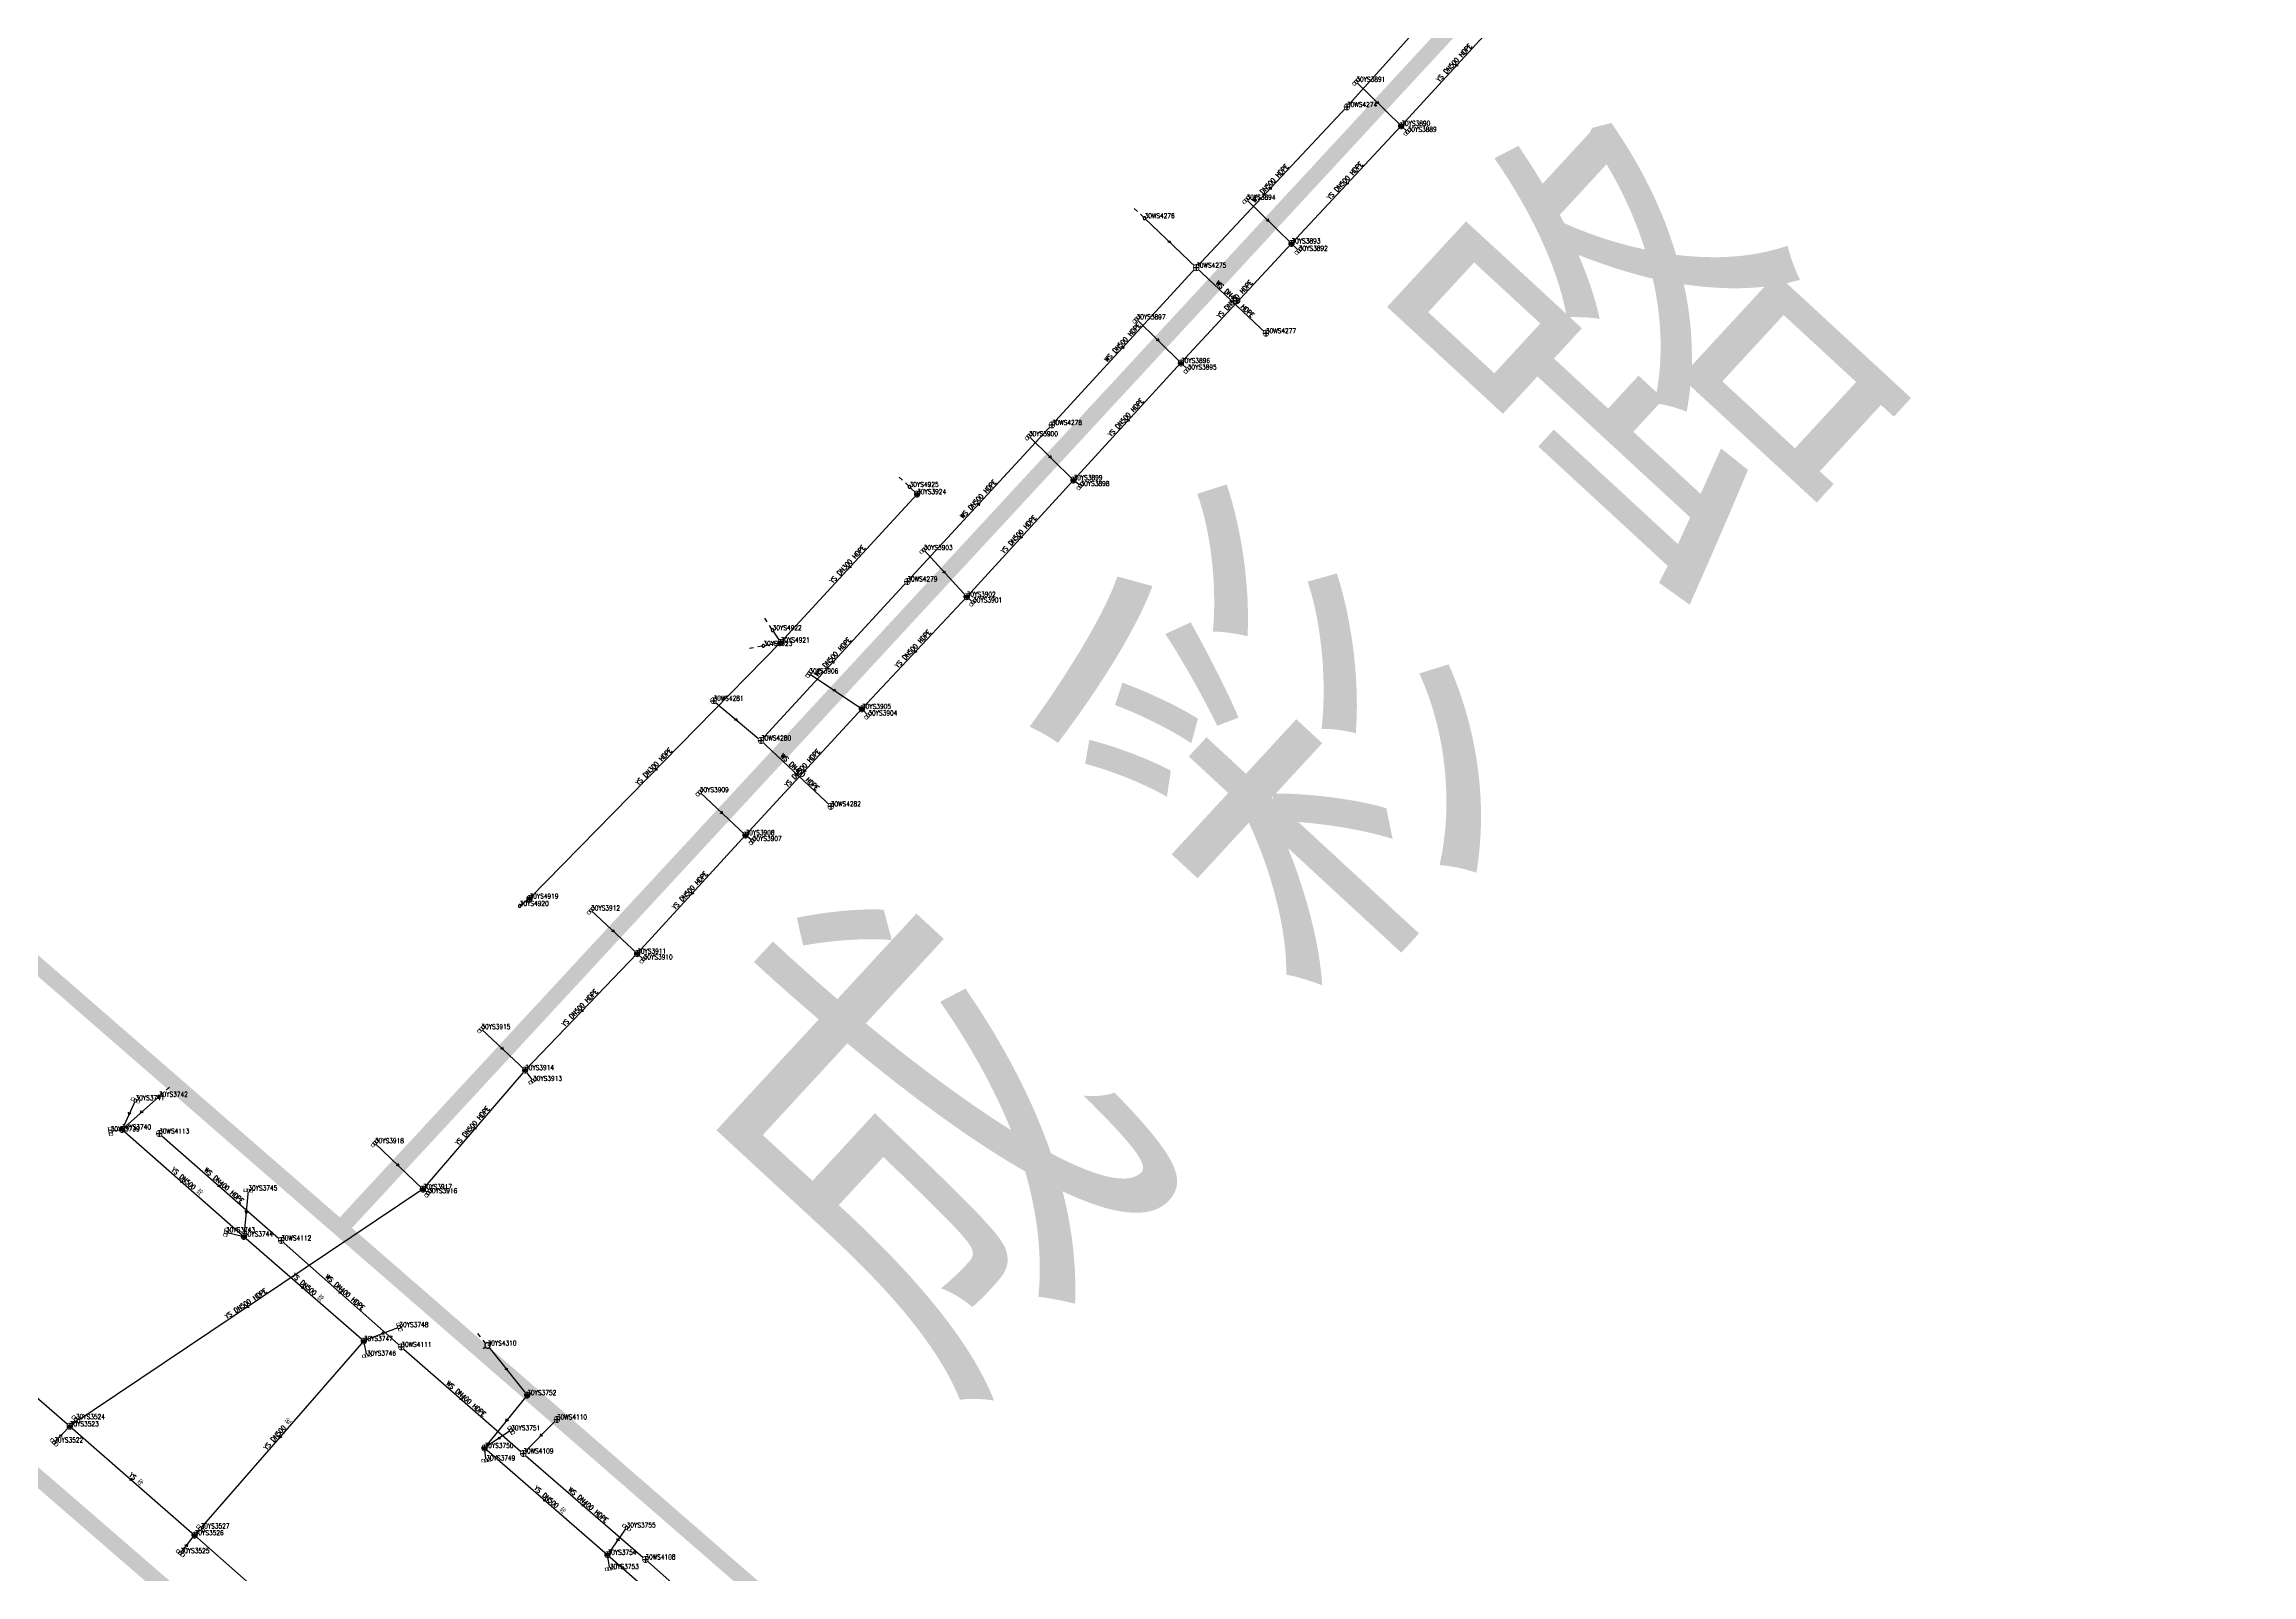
# Model space of a CAD drawing. Extents: x 78813 to 99477, y 2421021 to 2448125.
# Drawn here: x 85553.1 to 85965, y 2430918 to 2431203.6 of the extents above; entities that cross this region are included whole.
import ezdxf
from ezdxf.enums import TextEntityAlignment as Align

# ---------------------------------------------------------------- set-up
doc = ezdxf.new("R2010")
doc.units = 0
doc.set_wipeout_variables(frame=1)
doc.layers.get('0').update_dxf_attribs({"linetype": 'CONTINUOUS'})
for name, color, linetype in [('DX_WS', 16, 'CONTINUOUS'), ('DX_YS', 42, 'CONTINUOUS'), ('道路', 5, 'CONTINUOUS')]:
    doc.layers.add(name, color=color, linetype=linetype)
for name, color, linetype, true_color in [('WSLINE', 7, 'CONTINUOUS', 0x7f0000), ('YSANNEXE', 7, 'CONTINUOUS', 0xcc9900), ('YSLINE', 7, 'CONTINUOUS', 0xcc9900)]:
    doc.layers.add(name, color=color, linetype=linetype, true_color=true_color)
doc.layers.add('道路名称', color=7, linetype='CONTINUOUS', lineweight=0)
doc.styles.add('CcNameZT', font='txt.SHX', dxfattribs={"width": 0.8, "bigfont": 'HZTXT.SHX'})
doc.styles.get("Standard").update_dxf_attribs({"font": 'txt.shx', "bigfont": 'hztxt.shx'})
doc.styles.add('宋体0.7', font='', dxfattribs={"width": 0.7})
doc.styles.get('宋体0.7').set_extended_font_data('SimSun')

# ---------------------------------------------------------------- blocks, each defined once
blk = doc.blocks.new('PS污水井')
blk.add_lwpolyline([(1, 0), (1, 0.07), (0.99, 0.14), (0.98, 0.21), (0.96, 0.28), (0.94, 0.34), (0.91, 0.41), (0.88, 0.47), (0.85, 0.53), (0.81, 0.59), (0.77, 0.64), (0.72, 0.69), (0.67, 0.74), (0.62, 0.79), (0.56, 0.83), (0.5, 0.87), (0.44, 0.9), (0.37, 0.93), (0.31, 0.95), (0.24, 0.97), (0.17, 0.98), (0.1, 0.99), (0.03, 1), (-0.03, 1), (-0.1, 0.99), (-0.17, 0.98), (-0.24, 0.97), (-0.31, 0.95), (-0.37, 0.93), (-0.44, 0.9), (-0.5, 0.87), (-0.56, 0.83), (-0.62, 0.79), (-0.67, 0.74), (-0.72, 0.69), (-0.77, 0.64), (-0.81, 0.59), (-0.85, 0.53), (-0.88, 0.47), (-0.91, 0.41), (-0.94, 0.34), (-0.96, 0.28), (-0.98, 0.21), (-0.99, 0.14), (-1, 0.07), (-1, 0), (-1, -0.07), (-0.99, -0.14), (-0.98, -0.21), (-0.96, -0.28), (-0.94, -0.34), (-0.91, -0.41), (-0.88, -0.47), (-0.85, -0.53), (-0.81, -0.59), (-0.77, -0.64), (-0.72, -0.69), (-0.67, -0.74), (-0.62, -0.79), (-0.56, -0.83), (-0.5, -0.87), (-0.44, -0.9), (-0.37, -0.93), (-0.31, -0.95), (-0.24, -0.97), (-0.17, -0.98), (-0.1, -0.99), (-0.03, -1), (0.03, -1), (0.1, -0.99), (0.17, -0.98), (0.24, -0.97), (0.31, -0.95), (0.37, -0.93), (0.44, -0.9), (0.5, -0.87), (0.56, -0.83), (0.62, -0.79), (0.67, -0.74), (0.72, -0.69), (0.77, -0.64), (0.81, -0.59), (0.85, -0.53), (0.88, -0.47), (0.91, -0.41), (0.94, -0.34), (0.96, -0.28), (0.98, -0.21), (0.99, -0.14), (1, 0)], close=True)
blk.add_wipeout([(1, 0), (1, 0.07), (0.99, 0.14), (0.98, 0.21), (0.96, 0.28), (0.94, 0.34), (0.91, 0.41), (0.88, 0.47), (0.85, 0.53), (0.81, 0.59), (0.77, 0.64), (0.72, 0.69), (0.67, 0.74), (0.62, 0.79), (0.56, 0.83), (0.5, 0.87), (0.44, 0.9), (0.37, 0.93), (0.31, 0.95), (0.24, 0.97), (0.17, 0.98), (0.1, 0.99), (0.03, 1), (-0.03, 1), (-0.1, 0.99), (-0.17, 0.98), (-0.24, 0.97), (-0.31, 0.95), (-0.37, 0.93), (-0.44, 0.9), (-0.5, 0.87), (-0.56, 0.83), (-0.62, 0.79), (-0.67, 0.74), (-0.72, 0.69), (-0.77, 0.64), (-0.81, 0.59), (-0.85, 0.53), (-0.88, 0.47), (-0.91, 0.41), (-0.94, 0.34), (-0.96, 0.28), (-0.98, 0.21), (-0.99, 0.14), (-1, 0.07), (-1, 0), (-1, -0.07), (-0.99, -0.14), (-0.98, -0.21), (-0.96, -0.28), (-0.94, -0.34), (-0.91, -0.41), (-0.88, -0.47), (-0.85, -0.53), (-0.81, -0.59), (-0.77, -0.64), (-0.72, -0.69), (-0.67, -0.74), (-0.62, -0.79), (-0.56, -0.83), (-0.5, -0.87), (-0.44, -0.9), (-0.37, -0.93), (-0.31, -0.95), (-0.24, -0.97), (-0.17, -0.98), (-0.1, -0.99), (-0.03, -1), (0.03, -1), (0.1, -0.99), (0.17, -0.98), (0.24, -0.97), (0.31, -0.95), (0.37, -0.93), (0.44, -0.9), (0.5, -0.87), (0.56, -0.83), (0.62, -0.79), (0.67, -0.74), (0.72, -0.69), (0.77, -0.64), (0.81, -0.59), (0.85, -0.53), (0.88, -0.47), (0.91, -0.41), (0.94, -0.34), (0.96, -0.28), (0.98, -0.21), (0.99, -0.14)])
for p, q in [((-1, 0), (0, 0)), ((0, 1), (0, 0)), ((0, 0), (0, -1)), ((0, 0), (1, 0))]:
    blk.add_line(p, q)
blk = doc.blocks.new('PS非普查')
blk.add_lwpolyline([(3.7, 0), (5.3, 0)])
blk.add_wipeout([(0.5, 0), (0.5, 0.03), (0.5, 0.07), (0.49, 0.1), (0.48, 0.14), (0.47, 0.17), (0.46, 0.2), (0.44, 0.23), (0.42, 0.26), (0.4, 0.29), (0.38, 0.32), (0.36, 0.35), (0.33, 0.37), (0.31, 0.39), (0.28, 0.41), (0.25, 0.43), (0.22, 0.45), (0.19, 0.46), (0.15, 0.48), (0.12, 0.49), (0.09, 0.49), (0.05, 0.5), (0.02, 0.5), (-0.02, 0.5), (-0.05, 0.5), (-0.09, 0.49), (-0.12, 0.49), (-0.15, 0.48), (-0.19, 0.46), (-0.22, 0.45), (-0.25, 0.43), (-0.28, 0.41), (-0.31, 0.39), (-0.33, 0.37), (-0.36, 0.35), (-0.38, 0.32), (-0.4, 0.29), (-0.42, 0.26), (-0.44, 0.23), (-0.46, 0.2), (-0.47, 0.17), (-0.48, 0.14), (-0.49, 0.1), (-0.5, 0.07), (-0.5, 0.03), (-0.5, 0), (-0.5, -0.03), (-0.5, -0.07), (-0.49, -0.1), (-0.48, -0.14), (-0.47, -0.17), (-0.46, -0.2), (-0.44, -0.23), (-0.42, -0.26), (-0.4, -0.29), (-0.38, -0.32), (-0.36, -0.35), (-0.33, -0.37), (-0.31, -0.39), (-0.28, -0.41), (-0.25, -0.43), (-0.22, -0.45), (-0.19, -0.46), (-0.15, -0.48), (-0.12, -0.49), (-0.09, -0.49), (-0.05, -0.5), (-0.02, -0.5), (0.02, -0.5), (0.05, -0.5), (0.09, -0.49), (0.12, -0.49), (0.15, -0.48), (0.19, -0.46), (0.22, -0.45), (0.25, -0.43), (0.28, -0.41), (0.31, -0.39), (0.33, -0.37), (0.36, -0.35), (0.38, -0.32), (0.4, -0.29), (0.42, -0.26), (0.44, -0.23), (0.46, -0.2), (0.47, -0.17), (0.48, -0.14), (0.49, -0.1), (0.5, -0.07)])
blk.add_line((0.5, 0), (2.1, 0))
blk.add_lwpolyline([(0.5, 0), (0.5, 0.03), (0.5, 0.07), (0.49, 0.1), (0.48, 0.14), (0.47, 0.17), (0.46, 0.2), (0.44, 0.23), (0.42, 0.26), (0.4, 0.29), (0.38, 0.32), (0.36, 0.35), (0.33, 0.37), (0.31, 0.39), (0.28, 0.41), (0.25, 0.43), (0.22, 0.45), (0.19, 0.46), (0.15, 0.48), (0.12, 0.49), (0.09, 0.49), (0.05, 0.5), (0.02, 0.5), (-0.02, 0.5), (-0.05, 0.5), (-0.09, 0.49), (-0.12, 0.49), (-0.15, 0.48), (-0.19, 0.46), (-0.22, 0.45), (-0.25, 0.43), (-0.28, 0.41), (-0.31, 0.39), (-0.33, 0.37), (-0.36, 0.35), (-0.38, 0.32), (-0.4, 0.29), (-0.42, 0.26), (-0.44, 0.23), (-0.46, 0.2), (-0.47, 0.17), (-0.48, 0.14), (-0.49, 0.1), (-0.5, 0.07), (-0.5, 0.03), (-0.5, 0), (-0.5, -0.03), (-0.5, -0.07), (-0.49, -0.1), (-0.48, -0.14), (-0.47, -0.17), (-0.46, -0.2), (-0.44, -0.23), (-0.42, -0.26), (-0.4, -0.29), (-0.38, -0.32), (-0.36, -0.35), (-0.33, -0.37), (-0.31, -0.39), (-0.28, -0.41), (-0.25, -0.43), (-0.22, -0.45), (-0.19, -0.46), (-0.15, -0.48), (-0.12, -0.49), (-0.09, -0.49), (-0.05, -0.5), (-0.02, -0.5), (0.02, -0.5), (0.05, -0.5), (0.09, -0.49), (0.12, -0.49), (0.15, -0.48), (0.19, -0.46), (0.22, -0.45), (0.25, -0.43), (0.28, -0.41), (0.31, -0.39), (0.33, -0.37), (0.36, -0.35), (0.38, -0.32), (0.4, -0.29), (0.42, -0.26), (0.44, -0.23), (0.46, -0.2), (0.47, -0.17), (0.48, -0.14), (0.49, -0.1), (0.5, -0.07), (0.5, 0)], close=True)
blk = doc.blocks.new('LX')
for p, q in [((-0.866, 0.5), (0, 0)), ((0, 0), (-0.866, -0.5))]:
    blk.add_line(p, q)
blk = doc.blocks.new('PS雨水井')
blk.add_lwpolyline([(1, 0), (1, 0.07), (0.99, 0.14), (0.98, 0.21), (0.96, 0.28), (0.94, 0.34), (0.91, 0.41), (0.88, 0.47), (0.85, 0.53), (0.81, 0.59), (0.77, 0.64), (0.72, 0.69), (0.67, 0.74), (0.62, 0.79), (0.56, 0.83), (0.5, 0.87), (0.44, 0.9), (0.37, 0.93), (0.31, 0.95), (0.24, 0.97), (0.17, 0.98), (0.1, 0.99), (0.03, 1), (-0.03, 1), (-0.1, 0.99), (-0.17, 0.98), (-0.24, 0.97), (-0.31, 0.95), (-0.37, 0.93), (-0.44, 0.9), (-0.5, 0.87), (-0.56, 0.83), (-0.62, 0.79), (-0.67, 0.74), (-0.72, 0.69), (-0.77, 0.64), (-0.81, 0.59), (-0.85, 0.53), (-0.88, 0.47), (-0.91, 0.41), (-0.94, 0.34), (-0.96, 0.28), (-0.98, 0.21), (-0.99, 0.14), (-1, 0.07), (-1, 0), (-1, -0.07), (-0.99, -0.14), (-0.98, -0.21), (-0.96, -0.28), (-0.94, -0.34), (-0.91, -0.41), (-0.88, -0.47), (-0.85, -0.53), (-0.81, -0.59), (-0.77, -0.64), (-0.72, -0.69), (-0.67, -0.74), (-0.62, -0.79), (-0.56, -0.83), (-0.5, -0.87), (-0.44, -0.9), (-0.37, -0.93), (-0.31, -0.95), (-0.24, -0.97), (-0.17, -0.98), (-0.1, -0.99), (-0.03, -1), (0.03, -1), (0.1, -0.99), (0.17, -0.98), (0.24, -0.97), (0.31, -0.95), (0.37, -0.93), (0.44, -0.9), (0.5, -0.87), (0.56, -0.83), (0.62, -0.79), (0.67, -0.74), (0.72, -0.69), (0.77, -0.64), (0.81, -0.59), (0.85, -0.53), (0.88, -0.47), (0.91, -0.41), (0.94, -0.34), (0.96, -0.28), (0.98, -0.21), (0.99, -0.14), (1, 0)], close=True)
blk.add_wipeout([(1, 0), (1, 0.07), (0.99, 0.14), (0.98, 0.21), (0.96, 0.28), (0.94, 0.34), (0.91, 0.41), (0.88, 0.47), (0.85, 0.53), (0.81, 0.59), (0.77, 0.64), (0.72, 0.69), (0.67, 0.74), (0.62, 0.79), (0.56, 0.83), (0.5, 0.87), (0.44, 0.9), (0.37, 0.93), (0.31, 0.95), (0.24, 0.97), (0.17, 0.98), (0.1, 0.99), (0.03, 1), (-0.03, 1), (-0.1, 0.99), (-0.17, 0.98), (-0.24, 0.97), (-0.31, 0.95), (-0.37, 0.93), (-0.44, 0.9), (-0.5, 0.87), (-0.56, 0.83), (-0.62, 0.79), (-0.67, 0.74), (-0.72, 0.69), (-0.77, 0.64), (-0.81, 0.59), (-0.85, 0.53), (-0.88, 0.47), (-0.91, 0.41), (-0.94, 0.34), (-0.96, 0.28), (-0.98, 0.21), (-0.99, 0.14), (-1, 0.07), (-1, 0), (-1, -0.07), (-0.99, -0.14), (-0.98, -0.21), (-0.96, -0.28), (-0.94, -0.34), (-0.91, -0.41), (-0.88, -0.47), (-0.85, -0.53), (-0.81, -0.59), (-0.77, -0.64), (-0.72, -0.69), (-0.67, -0.74), (-0.62, -0.79), (-0.56, -0.83), (-0.5, -0.87), (-0.44, -0.9), (-0.37, -0.93), (-0.31, -0.95), (-0.24, -0.97), (-0.17, -0.98), (-0.1, -0.99), (-0.03, -1), (0.03, -1), (0.1, -0.99), (0.17, -0.98), (0.24, -0.97), (0.31, -0.95), (0.37, -0.93), (0.44, -0.9), (0.5, -0.87), (0.56, -0.83), (0.62, -0.79), (0.67, -0.74), (0.72, -0.69), (0.77, -0.64), (0.81, -0.59), (0.85, -0.53), (0.88, -0.47), (0.91, -0.41), (0.94, -0.34), (0.96, -0.28), (0.98, -0.21), (0.99, -0.14)])
for p, q in [((-1, 0), (0, 0)), ((-0.88, 0.48), (0, 0.47)), ((0, 1), (0, 0)), ((0, 0.47), (0.88, 0.47)), ((0, 0), (0, -1)), ((0, 0), (1, 0)), ((-0.88, -0.48), (0, -0.48)), ((0, -0.48), (0.88, -0.48))]:
    blk.add_line(p, q)
blk = doc.blocks.new('PS雨篦')
blk.add_lwpolyline([(-1.5, 0.5), (0, 0.5), (1.5, 0.5), (1.5, -0.5), (0, -0.5), (-1.5, -0.5)], close=True)
blk.add_wipeout([(-1.5, 0.5), (0, 0.5), (1.5, 0.5), (1.5, -0.5), (0, -0.5), (-1.5, -0.5)])
for p, q in [((-0.51, -0.5), (-0.51, 0.5)), ((0.49, -0.5), (0.49, 0.5))]:
    blk.add_line(p, q)
blk = doc.blocks.new('PS预留口')
blk.add_lwpolyline([(4.2, 0), (5.8, 0)])
blk.add_wipeout([(1, 0), (1, 0.07), (0.99, 0.14), (0.98, 0.21), (0.96, 0.28), (0.94, 0.34), (0.91, 0.41), (0.88, 0.47), (0.85, 0.53), (0.81, 0.59), (0.77, 0.64), (0.72, 0.69), (0.67, 0.74), (0.62, 0.79), (0.56, 0.83), (0.5, 0.87), (0.44, 0.9), (0.37, 0.93), (0.31, 0.95), (0.24, 0.97), (0.17, 0.98), (0.1, 0.99), (0.03, 1), (-0.03, 1), (-0.1, 0.99), (-0.17, 0.98), (-0.24, 0.97), (-0.31, 0.95), (-0.37, 0.93), (-0.44, 0.9), (-0.5, 0.87), (-0.56, 0.83), (-0.62, 0.79), (-0.67, 0.74), (-0.72, 0.69), (-0.77, 0.64), (-0.81, 0.59), (-0.85, 0.53), (-0.88, 0.47), (-0.91, 0.41), (-0.94, 0.34), (-0.96, 0.28), (-0.98, 0.21), (-0.99, 0.14), (-1, 0.07), (-1, 0), (-1, -0.07), (-0.99, -0.14), (-0.98, -0.21), (-0.96, -0.28), (-0.94, -0.34), (-0.91, -0.41), (-0.88, -0.47), (-0.85, -0.53), (-0.81, -0.59), (-0.77, -0.64), (-0.72, -0.69), (-0.67, -0.74), (-0.62, -0.79), (-0.56, -0.83), (-0.5, -0.87), (-0.44, -0.9), (-0.37, -0.93), (-0.31, -0.95), (-0.24, -0.97), (-0.17, -0.98), (-0.1, -0.99), (-0.03, -1), (0.03, -1), (0.1, -0.99), (0.17, -0.98), (0.24, -0.97), (0.31, -0.95), (0.37, -0.93), (0.44, -0.9), (0.5, -0.87), (0.56, -0.83), (0.62, -0.79), (0.67, -0.74), (0.72, -0.69), (0.77, -0.64), (0.81, -0.59), (0.85, -0.53), (0.88, -0.47), (0.91, -0.41), (0.94, -0.34), (0.96, -0.28), (0.98, -0.21), (0.99, -0.14)])
blk.add_line((1, 0), (2.6, 0))
blk.add_lwpolyline([(1, 0), (1, 0.07), (0.99, 0.14), (0.98, 0.21), (0.96, 0.28), (0.94, 0.34), (0.91, 0.41), (0.88, 0.47), (0.85, 0.53), (0.81, 0.59), (0.77, 0.64), (0.72, 0.69), (0.67, 0.74), (0.62, 0.79), (0.56, 0.83), (0.5, 0.87), (0.44, 0.9), (0.37, 0.93), (0.31, 0.95), (0.24, 0.97), (0.17, 0.98), (0.1, 0.99), (0.03, 1), (-0.03, 1), (-0.1, 0.99), (-0.17, 0.98), (-0.24, 0.97), (-0.31, 0.95), (-0.37, 0.93), (-0.44, 0.9), (-0.5, 0.87), (-0.56, 0.83), (-0.62, 0.79), (-0.67, 0.74), (-0.72, 0.69), (-0.77, 0.64), (-0.81, 0.59), (-0.85, 0.53), (-0.88, 0.47), (-0.91, 0.41), (-0.94, 0.34), (-0.96, 0.28), (-0.98, 0.21), (-0.99, 0.14), (-1, 0.07), (-1, 0), (-1, -0.07), (-0.99, -0.14), (-0.98, -0.21), (-0.96, -0.28), (-0.94, -0.34), (-0.91, -0.41), (-0.88, -0.47), (-0.85, -0.53), (-0.81, -0.59), (-0.77, -0.64), (-0.72, -0.69), (-0.67, -0.74), (-0.62, -0.79), (-0.56, -0.83), (-0.5, -0.87), (-0.44, -0.9), (-0.37, -0.93), (-0.31, -0.95), (-0.24, -0.97), (-0.17, -0.98), (-0.1, -0.99), (-0.03, -1), (0.03, -1), (0.1, -0.99), (0.17, -0.98), (0.24, -0.97), (0.31, -0.95), (0.37, -0.93), (0.44, -0.9), (0.5, -0.87), (0.56, -0.83), (0.62, -0.79), (0.67, -0.74), (0.72, -0.69), (0.77, -0.64), (0.81, -0.59), (0.85, -0.53), (0.88, -0.47), (0.91, -0.41), (0.94, -0.34), (0.96, -0.28), (0.98, -0.21), (0.99, -0.14), (1, 0)], close=True)
for points in [[(0, 1), (0, 2)], [(0, -2), (0, -1)]]:
    blk.add_lwpolyline(points)

msp = doc.modelspace()

# ---------------------------------------------------------------- linework, layer by layer
at = {"layer": 'WSLINE'}
for p, q in [((85796.16, 2431191.88), (85822.07, 2431220.83)), ((85768.02, 2431161.9), (85796.16, 2431191.88)), ((85758.4, 2431171.12), (85768.02, 2431161.9)), ((85741.11, 2431132.55), (85768.02, 2431161.9)), ((85781.04, 2431149.67), (85768.02, 2431161.9)), ((85714.14, 2431103.36), (85741.11, 2431132.55)), ((85686.84, 2431073.7), (85714.14, 2431103.36)), ((85677.97, 2431081.11), (85686.84, 2431073.7)), ((85699.85, 2431061.4), (85686.84, 2431073.7)), ((85574.57, 2431000.36), (85597.32, 2430980.42)), ((85597.32, 2430980.42), (85619.74, 2430960.55)), ((85619.74, 2430960.55), (85642.5, 2430940.67)), ((85648.77, 2430947.01), (85642.5, 2430940.67)), ((85642.5, 2430940.67), (85665.27, 2430920.9)), ((85665.27, 2430920.9), (85687.83, 2430900.98))]:
    msp.add_line(p, q, dxfattribs=at)
at = {"layer": 'YSLINE'}
for p, q in [((85826.54, 2431210.43), (85806.28, 2431188.36)), ((85806.28, 2431188.36), (85785.79, 2431166.42)), ((85807.47, 2431187.25), (85806.28, 2431188.36)), ((85777.41, 2431174.59), (85785.79, 2431166.42)), ((85787.16, 2431165.05), (85785.79, 2431166.42)), ((85756.9, 2431152.27), (85765.19, 2431144.11)), ((85765.19, 2431144.11), (85745.13, 2431122.27)), ((85766.44, 2431142.89), (85765.19, 2431144.11)), ((85745.13, 2431122.27), (85725.21, 2431100.51)), ((85746.43, 2431121.17), (85745.13, 2431122.27)), ((85714.56, 2431121), (85715.96, 2431119.66)), ((85717.19, 2431109.23), (85725.21, 2431100.51)), ((85725.21, 2431100.51), (85705.67, 2431079.59)), ((85726.4, 2431099.45), (85725.21, 2431100.51)), ((85689.01, 2431094.26), (85690.51, 2431091.98)), ((85687.28, 2431091.34), (85690.51, 2431091.98)), ((85695.85, 2431086.19), (85705.67, 2431079.59)), ((85706.86, 2431078.36), (85705.67, 2431079.59)), ((85675.41, 2431064.03), (85683.95, 2431056.04)), ((85683.95, 2431056.04), (85663.73, 2431033.93)), ((85685.28, 2431054.94), (85683.95, 2431056.04)), ((85643.65, 2431044.19), (85641.83, 2431042.82)), ((85655.13, 2431041.99), (85663.73, 2431033.93)), ((85663.73, 2431033.93), (85642.82, 2431012.2)), ((85664.94, 2431032.84), (85663.73, 2431033.93)), ((85634.67, 2431019.83), (85642.82, 2431012.2)), ((85642.82, 2431012.2), (85623.77, 2430989.98)), ((85644.31, 2431010.18), (85642.82, 2431012.2)), ((85570.14, 2431006.56), (85567.64, 2431001.13)), ((85565.51, 2431000.78), (85567.64, 2431001.13)), ((85614.81, 2430998.56), (85623.77, 2430989.98)), ((85591.2, 2430989.74), (85590.38, 2430981.16)), ((85624.76, 2430989.23), (85623.77, 2430989.98)), ((85587.03, 2430981.94), (85590.38, 2430981.16)), ((85534.46, 2430966.21), (85557.88, 2430945.74)), ((85612.74, 2430961.65), (85581.18, 2430925.42)), ((85613.33, 2430958.92), (85612.74, 2430961.65)), ((85635.82, 2430960.81), (85643.23, 2430951.56)), ((85554.98, 2430942.73), (85557.88, 2430945.74)), ((85559.03, 2430947.07), (85557.88, 2430945.74)), ((85557.88, 2430945.74), (85581.18, 2430925.42)), ((85635.58, 2430939.37), (85635.26, 2430941.69)), ((85578.53, 2430922.07), (85581.18, 2430925.42)), ((85582.28, 2430926.68), (85581.18, 2430925.42)), ((85581.18, 2430925.42), (85602.89, 2430906.21)), ((85661.77, 2430926.85), (85658.19, 2430921.78)), ((85658.63, 2430919.13), (85658.19, 2430921.78))]:
    msp.add_line(p, q, dxfattribs=at)

# ---------------------------------------------------------------- block references
at = {"layer": 'DX_WS'}
for p, xscale, yscale, zscale, rotation in [((85782.09, 2431176.89), 0.5000000000658894, 0.5, 0.5, 46.98253920664027), ((85763.21, 2431166.51), 0.5000000001472552, 0.5, 0.5, 316.2727028938216), ((85774.53, 2431155.78), 0.5000000000109518, 0.5, 0.5, 136.9369130337061), ((85754.56, 2431147.23), 0.4999999998621667, 0.5, 0.5, 47.55549698130921), ((85727.63, 2431117.96), 0.4999999998621667, 0.5, 0.5, 47.55549698130921), ((85700.49, 2431088.53), 0.4999999998621667, 0.5, 0.5, 47.55549698130921), ((85682.41, 2431077.4), 0.5000000000007491, 0.5000000000007491, 0.5000000000007491, 320.2834074789125), ((85693.35, 2431067.55), 0.500000000144994, 0.5, 0.5, 136.3639552231507), ((85585.94, 2430990.39), 0.4999999998866608, 0.5, 0.5, 318.5645341074481), ((85608.53, 2430970.48), 0.4999999998866608, 0.5, 0.5, 318.5645341074481), ((85631.12, 2430950.61), 0.5000000001204519, 0.5, 0.5, 319.1374918729616), ((85645.63, 2430943.84), 0.5000000001441505, 0.5, 0.5, 225.1724135036378), ((85653.88, 2430930.78), 0.5000000001204519, 0.5, 0.5, 319.1374918729616)]:
    msp.add_blockref('LX', p, dxfattribs=dict(at, xscale=xscale, yscale=yscale, zscale=zscale, rotation=rotation))
at = {"layer": 'YSANNEXE', "yscale": 0.5, "zscale": 0.5}
for p, xscale, rotation in [((85816.41, 2431199.4), 0.5000000000745004, 227.4642446757911), ((85802.08, 2431192.48), 0.4999999999800757, 315.6997451186957), ((85796.03, 2431177.39), 0.5000000000041096, 226.8912868717683), ((85781.6, 2431170.51), 0.4999999999800757, 315.6997451186957), ((85775.49, 2431155.27), 0.5000000000745004, 227.4642446757911), ((85761.04, 2431148.19), 0.4999999999800757, 315.6997451186957), ((85755.16, 2431133.19), 0.5000000000745004, 227.4642446757911), ((85740.98, 2431126.36), 0.4999999999800757, 315.6997451186957), ((85735.17, 2431111.39), 0.5000000000745004, 227.4642446757911), ((85703.24, 2431105.82), 0.5000000000745004, 227.4642446757911), ((85721.2, 2431104.87), 0.4999999998299261, 312.8349561583958), ((85715.44, 2431090.05), 0.5000000000041096, 226.8912868717683), ((85700.76, 2431082.89), 0.4999999998983751, 326.0129854476389), ((85667.08, 2431068.09), 0.5000000000623607, 225.7453712877373), ((85694.81, 2431067.81), 0.5000000000745004, 227.4642446757911), ((85679.68, 2431060.03), 0.5000000000878982, 316.8456606964688), ((85673.84, 2431044.98), 0.5000000000745004, 227.4642446757911), ((85659.43, 2431037.96), 0.5000000000878982, 316.8456606964688), ((85653.27, 2431023.06), 0.4999999998439218, 226.318329060497), ((85638.75, 2431016.02), 0.5000000000878982, 316.8456606964688), ((85633.3, 2431001.09), 0.5000000001008229, 229.1831180618362), ((85619.29, 2430994.27), 0.5000000001472552, 316.2727028938216), ((85579.01, 2430991.15), 0.4999999998866608, 318.5645341074481), ((85590.79, 2430985.45), 0.5000000000253718, 264.7065013509815), ((85601.56, 2430971.4), 0.5000000001204519, 319.1374918729616), ((85590.83, 2430967.86), 0.5000000000401185, 213.7132575896433), ((85616.06, 2430962.95), 0.5000000000212377, 201.1081860965955), ((85639.53, 2430956.18), 0.500000000170287, 308.8242515605929), ((85596.96, 2430943.54), 0.5000000001008229, 229.1831180618362), ((85569.53, 2430935.58), 0.5000000001204519, 319.1374918729616), ((85646.72, 2430931.73), 0.5000000001204519, 319.1374918729616)]:
    msp.add_blockref('LX', p, dxfattribs=dict(at, xscale=xscale, rotation=rotation))

# ---------------------------------------------------------------- texts
at = {"layer": 'DX_WS', "style": 'CcNameZT', "width": 0.8}
for s, rotation, p in [(' WS DN500 HDPE', 46.819, (85781.91, 2431177.06, 0.18)), (' WS DN400 HDPE', 316.7989, (85774.7, 2431155.96, 0.5)), (' WS DN500 HDPE', 47.4756, (85754.38, 2431147.39, 0.21)), (' WS DN500 HDPE', 47.2699, (85727.44, 2431118.13, 0.38)), (' WS DN500 HDPE', 47.3744, (85700.31, 2431088.7, 0.23)), (' WS DN400 HDPE', 316.6163, (85693.52, 2431067.73, 0.58)), (' WS DN400 HDPE', 318.7638, (85586.11, 2430990.58, 1.18)), (' WS DN400 HDPE', 318.4474, (85608.69, 2430970.67, 0.75)), (' WS DN400 HDPE', 318.8638, (85631.28, 2430950.79, 0.78)), (' WS DN400 HDPE', 319.045, (85654.05, 2430930.97, 0.83))]:
    msp.add_text(s, height=0.9, rotation=rotation, dxfattribs=at).set_placement(p, align=Align.CENTER)
at = {"layer": 'DX_YS', "style": 'CcNameZT', "width": 0.8}
for s, rotation, p in [(' YS DN500 HDPE', 47.4458, (85816.22, 2431199.57, 0.99)), (' YS DN500 HDPE', 46.9681, (85795.85, 2431177.56, 0.93)), (' YS DN500 HDPE', 47.2809, (85775.31, 2431155.44, 1.16)), (' YS DN500 HDPE', 47.4447, (85754.98, 2431133.36, 1.14)), (' YS DN500 HDPE', 47.5169, (85734.99, 2431111.56, 1.06)), (' YS DN300 HDPE', 47.3982, (85703.05, 2431105.99, 3.32)), (' YS DN500 HDPE', 46.9532, (85715.26, 2431090.22, 1.24)), (' YS DN300 HDPE', 45.5648, (85666.9, 2431068.26, 3.03)), (' YS DN500 HDPE', 47.3098, (85694.62, 2431067.98, 0.86)), (' YS DN500 HDPE', 47.5606, (85673.65, 2431045.15, 0.64)), (' YS DN500 HDPE', 46.1072, (85653.1, 2431023.24, 0.57)), (' YS DN500 HDPE', 49.3902, (85633.11, 2431001.25, 0.64)), (' YS DN500 砼', 318.6956, (85579.18, 2430991.33, 1.64)), (' YS DN500 砼', 318.9044, (85601.72, 2430971.59, 1.57)), (' YS DN500 HDPE', 33.8761, (85590.69, 2430968.07, 0.56)), (' YS DN500 砼', 48.9454, (85596.77, 2430943.7, 1.57)), (' YS 砼', 318.9024, (85569.69, 2430935.77, 1.31)), (' YS DN500 砼', 319.0407, (85646.89, 2430931.92, 1.63))]:
    msp.add_text(s, height=0.9, rotation=rotation, dxfattribs=at).set_placement(p, align=Align.CENTER)
at = {"layer": '道路名称', "linetype": 'Continuous', "style": '宋体0.7', "width": 0.7}
msp.add_text('平  湾  一  路', height=70, rotation=318.0216, dxfattribs=at).set_placement((85811.86, 2431473.63))

# ---------------------------------------------------------------- next in the draw order: block references
at = {"layer": 'DX_WS', "xscale": 0.5, "yscale": 0.5, "zscale": 0.5}
for p in [(85796.16, 2431191.88, 0.23), (85768.02, 2431161.9, 0.18), (85781.04, 2431149.67, 0.5), (85741.11, 2431132.55, 0.22), (85714.14, 2431103.36, 0.38), (85677.97, 2431081.11, 0.69), (85686.84, 2431073.7, 0.23), (85699.85, 2431061.4, 0.58), (85574.57, 2431000.36, 1.18), (85597.32, 2430980.42, 0.75), (85619.74, 2430960.55, 0.78), (85648.77, 2430947.01, 0.91), (85642.5, 2430940.67, 0.83), (85665.27, 2430920.9, 0.74)]:
    msp.add_blockref('PS污水井', p, dxfattribs=at)
at = {"layer": 'DX_WS', "xscale": 0.5000000001498632, "yscale": 0.5, "zscale": 0.5, "rotation": 136.1824106623249}
msp.add_blockref('PS非普查', (85758.4, 2431171.12, 1.01), dxfattribs=at)
at = {"layer": 'DX_YS', "yscale": 0.5, "zscale": 0.5}
for name, p, xscale, rotation in [('PS雨篦', (85777.41, 2431174.59, 2.27), 0.5000000001378543, 225.7097984025518), ('PS雨篦', (85756.9, 2431152.27, 2.11), 0.4999999998900488, 225.4700550908046), ('PS雨篦', (85695.85, 2431086.19, 2.17), 0.4999999998769957, 236.0707871862911), ('PS雨篦', (85634.67, 2431019.83, 2.21), 0.5000000000633543, 226.8756784355405), ('PS雨篦', (85614.81, 2430998.56, 1.98), 0.5000000000855532, 226.2537369102077), ('PS预留口', (85635.82, 2430960.81, 2.12), 0.5000000001638051, 128.6877253767593), ('PS雨篦', (85661.77, 2430926.85, 2.21), 0.4999999998841496, 144.7531285665139), ('PS雨篦', (85578.53, 2430922.07, 2.38), 0.4999999999072693, 321.6443622967086)]:
    msp.add_blockref(name, p, dxfattribs=dict(at, xscale=xscale, rotation=rotation))
at = {"layer": 'DX_YS', "xscale": 0.5, "yscale": 0.5, "zscale": 0.5}
for p in [(85725.21, 2431100.51, 1.24), (85663.73, 2431033.93, 0.57), (85642.82, 2431012.2, 0.64), (85581.18, 2430925.42, 1.19)]:
    msp.add_blockref('PS雨水井', p, dxfattribs=at)

# ---------------------------------------------------------------- next in the draw order: linework, layer by layer
at = {"layer": 'YSLINE'}
for p, q in [((85797.89, 2431196.59), (85806.28, 2431188.36)), ((85785.79, 2431166.42), (85765.19, 2431144.11)), ((85736.82, 2431130.45), (85745.13, 2431122.27)), ((85715.96, 2431119.66), (85690.51, 2431091.98)), ((85690.51, 2431091.98), (85643.65, 2431044.19)), ((85705.67, 2431079.59), (85683.95, 2431056.04)), ((85574.5, 2431007.23), (85567.64, 2431001.13)), ((85567.64, 2431001.13), (85590.38, 2430981.16)), ((85623.77, 2430989.98), (85557.88, 2430945.74)), ((85590.38, 2430981.16), (85612.74, 2430961.65)), ((85619.38, 2430964.25), (85612.74, 2430961.65)), ((85643.23, 2430951.56), (85635.26, 2430941.69)), ((85640.24, 2430944.99), (85635.26, 2430941.69)), ((85635.26, 2430941.69), (85658.19, 2430921.78)), ((85658.19, 2430921.78), (85680.36, 2430902.32))]:
    msp.add_line(p, q, dxfattribs=at)

# ---------------------------------------------------------------- next in the draw order: block references
at = {"layer": 'DX_YS', "yscale": 0.5, "zscale": 0.5}
for p, xscale, rotation in [((85726.4, 2431099.45, 2.52), 0.4999999999095052, 48.25309833300789), ((85664.94, 2431032.84, 2.21), 0.4999999998407835, 48.10410582334619), ((85644.31, 2431010.18, 2.2), 0.4999999999996935, 36.32141072652909), ((85582.28, 2430926.68, 2.29), 0.4999999998885227, 138.9076426023541)]:
    msp.add_blockref('PS雨篦', p, dxfattribs=dict(at, xscale=xscale, rotation=rotation))
at = {"layer": 'YSANNEXE', "xscale": 0.5000000001003929, "yscale": 0.5, "zscale": 0.5, "rotation": 51.56620157030893}
msp.add_blockref('LX', (85579.85, 2430923.74), dxfattribs=at)

# ---------------------------------------------------------------- next in the draw order: texts
at = {"layer": 'DX_WS', "style": 'CcNameZT', "width": 0.8}
for s, p in [('30WS4274', (85796.16, 2431191.88, 0.23)), ('30WS4276', (85758.4, 2431171.12, 1.01)), ('30WS4275', (85768.02, 2431161.9, 0.18)), ('30WS4277', (85781.04, 2431149.67, 0.5)), ('30WS4278', (85741.11, 2431132.55, 0.22)), ('30WS4279', (85714.14, 2431103.36, 0.38)), ('30WS4281', (85677.97, 2431081.11, 0.69)), ('30WS4280', (85686.84, 2431073.7, 0.23)), ('30WS4282', (85699.85, 2431061.4, 0.58)), ('30WS4113', (85574.57, 2431000.36, 1.18)), ('30WS4112', (85597.32, 2430980.42, 0.75)), ('30WS4111', (85619.74, 2430960.55, 0.78)), ('30WS4110', (85648.77, 2430947.01, 0.91)), ('30WS4109', (85642.5, 2430940.67, 0.83)), ('30WS4108', (85665.27, 2430920.9, 0.74))]:
    msp.add_text(s, height=0.9, dxfattribs=at).set_placement(p)
at = {"layer": 'DX_YS', "width": 0.8}
for s, p in [('30YS3894', (85777.41, 2431174.59, 2.27)), ('30YS3897', (85756.9, 2431152.27, 2.11)), ('30YS3906', (85695.85, 2431086.19, 2.17)), ('30YS3915', (85634.67, 2431019.83, 2.21)), ('30YS3918', (85614.81, 2430998.56, 1.98)), ('30YS4310', (85635.82, 2430960.81, 2.12)), ('30YS3755', (85661.77, 2430926.85, 2.21)), ('30YS3525', (85578.53, 2430922.07, 2.38))]:
    msp.add_text(s, height=0.9, dxfattribs=at).set_placement(p)

# ---------------------------------------------------------------- next in the draw order: block references
at = {"layer": 'DX_YS', "yscale": 0.5, "zscale": 0.5}
for name, p, xscale, rotation in [('PS雨篦', (85797.89, 2431196.59, 2.26), 0.5000000001263841, 225.5691104056971), ('PS雨篦', (85736.82, 2431130.45, 2.1), 0.5000000001232777, 225.4237365330915), ('PS非普查', (85714.56, 2431121, 3.32), 0.5000000000487362, 136.2081163237024), ('PS雨篦', (85717.19, 2431109.23, 2.45), 0.5000000000328733, 222.6251644973851), ('PS非普查', (85687.28, 2431091.34, 3.52), 0.5000000000162859, 191.2006963581208), ('PS雨篦', (85675.41, 2431064.03, 2.17), 0.5000000001246405, 226.8858278718018), ('PS非普查', (85641.83, 2431042.82, 2.92), 0.5000000001271565, 37.05701842590248), ('PS雨篦', (85655.13, 2431041.99, 2.19), 0.5000000000657043, 226.8469450470343), ('PS雨篦', (85570.14, 2431006.56, 2.24), 0.4999999999904414, 155.2724561885919), ('PS非普查', (85574.5, 2431007.23, 1.99), 0.50000000009457, 41.65480572770126), ('PS雨篦', (85591.2, 2430989.74, 2.19), 0.5000000000197335, 174.5275260432986), ('PS雨篦', (85587.03, 2430981.94, 2.3), 0.500000000092209, 256.7556646900808), ('PS雨篦', (85619.38, 2430964.25, 2.09), 0.4999999999826852, 111.3374439096991), ('PS雨篦', (85640.24, 2430944.99, 2.38), 0.4999999999380804, 123.5253715067449)]:
    msp.add_blockref(name, p, dxfattribs=dict(at, xscale=xscale, rotation=rotation))
at = {"layer": 'DX_YS', "xscale": 0.5, "yscale": 0.5, "zscale": 0.5}
for p in [(85806.28, 2431188.36, 0.93), (85785.79, 2431166.42, 1.16), (85765.19, 2431144.11, 1.14), (85745.13, 2431122.27, 1.06), (85690.51, 2431091.98, 3.03), (85705.67, 2431079.59, 0.86), (85683.95, 2431056.04, 0.64), (85567.64, 2431001.13, 1.64), (85623.77, 2430989.98, 0.56), (85590.38, 2430981.16, 1.57), (85612.74, 2430961.65, 1.57), (85643.23, 2430951.56, 1.72), (85557.88, 2430945.74, 1.31), (85635.26, 2430941.69, 1.63), (85658.19, 2430921.78, 1.54)]:
    msp.add_blockref('PS雨水井', p, dxfattribs=at)

# ---------------------------------------------------------------- next in the draw order: texts
at = {"layer": 'DX_YS', "width": 0.8}
for s, p in [('30YS3902', (85725.21, 2431100.51, 1.24)), ('30YS3901', (85726.4, 2431099.45, 2.52)), ('30YS3911', (85663.73, 2431033.93, 0.57)), ('30YS3910', (85664.94, 2431032.84, 2.21)), ('30YS3914', (85642.82, 2431012.2, 0.64)), ('30YS3913', (85644.31, 2431010.18, 2.2)), ('30YS3526', (85581.18, 2430925.42, 1.19)), ('30YS3527', (85582.28, 2430926.68, 2.29))]:
    msp.add_text(s, height=0.9, dxfattribs=at).set_placement(p)

# ---------------------------------------------------------------- next in the draw order: block references
at = {"layer": 'DX_YS', "yscale": 0.5, "zscale": 0.5}
for name, p, xscale, rotation in [('PS雨篦', (85807.47, 2431187.25, 2.42), 0.5000000001377517, 46.95616418829609), ('PS雨篦', (85787.16, 2431165.05, 2.39), 0.4999999999478629, 45.0209184984075), ('PS雨篦', (85766.44, 2431142.89, 2.32), 0.5000000001116005, 45.64947899622778), ('PS雨篦', (85746.43, 2431121.17, 2.17), 0.5000000001267147, 49.69215109854019), ('PS非普查', (85689.01, 2431094.26, 3.22), 0.5000000000796908, 123.3316530341813), ('PS雨篦', (85706.86, 2431078.36, 2.14), 0.5000000000040654, 44.12514276310147), ('PS雨篦', (85685.28, 2431054.94, 2.22), 0.4999999998781349, 50.4536840488789), ('PS雨篦', (85565.51, 2431000.78, 2.26), 0.5000000001386651, 279.3232022992378), ('PS雨篦', (85624.76, 2430989.23, 2), 0.5000000000701748, 52.59247775022428), ('PS雨篦', (85613.33, 2430958.92, 2.22), 0.4999999999773155, 12.15340165183828), ('PS雨篦', (85559.03, 2430947.07, 2.56), 0.4999999999530495, 139.0528313824175), ('PS雨篦', (85554.98, 2430942.73, 2.63), 0.4999999999991658, 316.1043134984192), ('PS雨篦', (85635.58, 2430939.37, 2.32), 0.4999999999939519, 7.901087003121684), ('PS雨篦', (85658.63, 2430919.13, 2.2), 0.4999999999903731, 9.45530453287173)]:
    msp.add_blockref(name, p, dxfattribs=dict(at, xscale=xscale, rotation=rotation))
at = {"layer": 'DX_YS', "xscale": 0.5, "yscale": 0.5, "zscale": 0.5}
for p in [(85715.96, 2431119.66, 3.32), (85643.65, 2431044.19, 3.05)]:
    msp.add_blockref('PS雨水井', p, dxfattribs=at)
at = {"layer": 'YSANNEXE', "yscale": 0.5, "zscale": 0.5}
for p, xscale, rotation in [((85568.89, 2431003.85), 0.5000000001919688, 245.2259363260711), ((85571.07, 2431004.18), 0.500000000053506, 221.734666722504), ((85639.24, 2430946.62), 0.4999999999756738, 230.9019914346831), ((85637.75, 2430943.34), 0.5000000000401185, 213.7132575896433), ((85659.98, 2430924.31), 0.5000000000907836, 234.9126960100169)]:
    msp.add_blockref('LX', p, dxfattribs=dict(at, xscale=xscale, rotation=rotation))

# ---------------------------------------------------------------- next in the draw order: texts
at = {"layer": 'DX_YS', "width": 0.8}
for s, p in [('30YS3891', (85797.89, 2431196.59, 2.26)), ('30YS3900', (85736.82, 2431130.45, 2.1)), ('30YS3903', (85717.19, 2431109.23, 2.45)), ('30YS3909', (85675.41, 2431064.03, 2.17)), ('30YS3912', (85655.13, 2431041.99, 2.19)), ('30YS3741', (85570.14, 2431006.56, 2.24)), ('30YS3742', (85574.5, 2431007.23, 1.99)), ('30YS3745', (85591.2, 2430989.74, 2.19)), ('30YS3743', (85587.03, 2430981.94, 2.3)), ('30YS3744', (85590.38, 2430981.16, 1.57)), ('30YS3747', (85612.74, 2430961.65, 1.57)), ('30YS3748', (85619.38, 2430964.25, 2.09)), ('30YS3752', (85643.23, 2430951.56, 1.72)), ('30YS3751', (85640.24, 2430944.99, 2.38)), ('30YS3754', (85658.19, 2430921.78, 1.54))]:
    msp.add_text(s, height=0.9, dxfattribs=at).set_placement(p)

# ---------------------------------------------------------------- next in the draw order: linework, layer by layer
at = {"layer": '道路', "const_width": 3, "flags": 128}
for points in [[(83418.46, 2432865.07), (84960.96, 2431447.82), (86043.08, 2430511), (88488.76, 2428368.31)], [(85608.2, 2430982.43), (85911.78, 2431310.45)], [(85289.33, 2431259.98), (86091.1, 2430562.99), (87126.67, 2429666.53)]]:
    msp.add_lwpolyline(points, dxfattribs=at)

# ---------------------------------------------------------------- next in the draw order: block references
at = {"layer": 'YSANNEXE', "xscale": 0.4999999998289463, "yscale": 0.5, "zscale": 0.5, "rotation": 45.83662359235585}
msp.add_blockref('LX', (85556.43, 2430944.23), dxfattribs=at)

# ---------------------------------------------------------------- next in the draw order: texts
at = {"layer": 'DX_YS', "width": 0.8}
for s, p in [('30YS3890', (85806.28, 2431188.36, 0.93)), ('30YS3889', (85807.47, 2431187.25, 2.42)), ('30YS3893', (85785.79, 2431166.42, 1.16)), ('30YS3892', (85787.16, 2431165.05, 2.39)), ('30YS3896', (85765.19, 2431144.11, 1.14)), ('30YS3895', (85766.44, 2431142.89, 2.32)), ('30YS3899', (85745.13, 2431122.27, 1.06)), ('30YS4925', (85714.56, 2431121, 3.32)), ('30YS3924', (85715.96, 2431119.66, 3.32)), ('30YS3898', (85746.43, 2431121.17, 2.17)), ('30YS4922', (85689.01, 2431094.26, 3.22)), ('30YS3923', (85687.28, 2431091.34, 3.52)), ('30YS4921', (85690.51, 2431091.98, 3.03)), ('30YS3905', (85705.67, 2431079.59, 0.86)), ('30YS3904', (85706.86, 2431078.36, 2.14)), ('30YS3908', (85683.95, 2431056.04, 0.64)), ('30YS3907', (85685.28, 2431054.94, 2.22)), ('30YS4919', (85643.65, 2431044.19, 3.05)), ('30YS4920', (85641.83, 2431042.82, 2.92)), ('30YS3739', (85565.51, 2431000.78, 2.26)), ('30YS3740', (85567.64, 2431001.13, 1.64)), ('30YS3917', (85623.77, 2430989.98, 0.56)), ('30YS3916', (85624.76, 2430989.23, 2)), ('30YS3746', (85613.33, 2430958.92, 2.22)), ('30YS3523', (85557.88, 2430945.74, 1.31)), ('30YS3524', (85559.03, 2430947.07, 2.56)), ('30YS3522', (85554.98, 2430942.73, 2.63)), ('30YS3750', (85635.26, 2430941.69, 1.63)), ('30YS3749', (85635.58, 2430939.37, 2.32)), ('30YS3753', (85658.63, 2430919.13, 2.2))]:
    msp.add_text(s, height=0.9, dxfattribs=at).set_placement(p)
at = {"layer": '道路名称', "linetype": 'Continuous', "style": '宋体0.7', "width": 0.7}
msp.add_text('成 彩 路', height=70, rotation=47.2959, dxfattribs=at).set_placement((85719.73, 2430951.3))

doc.saveas('drawing.dxf')
